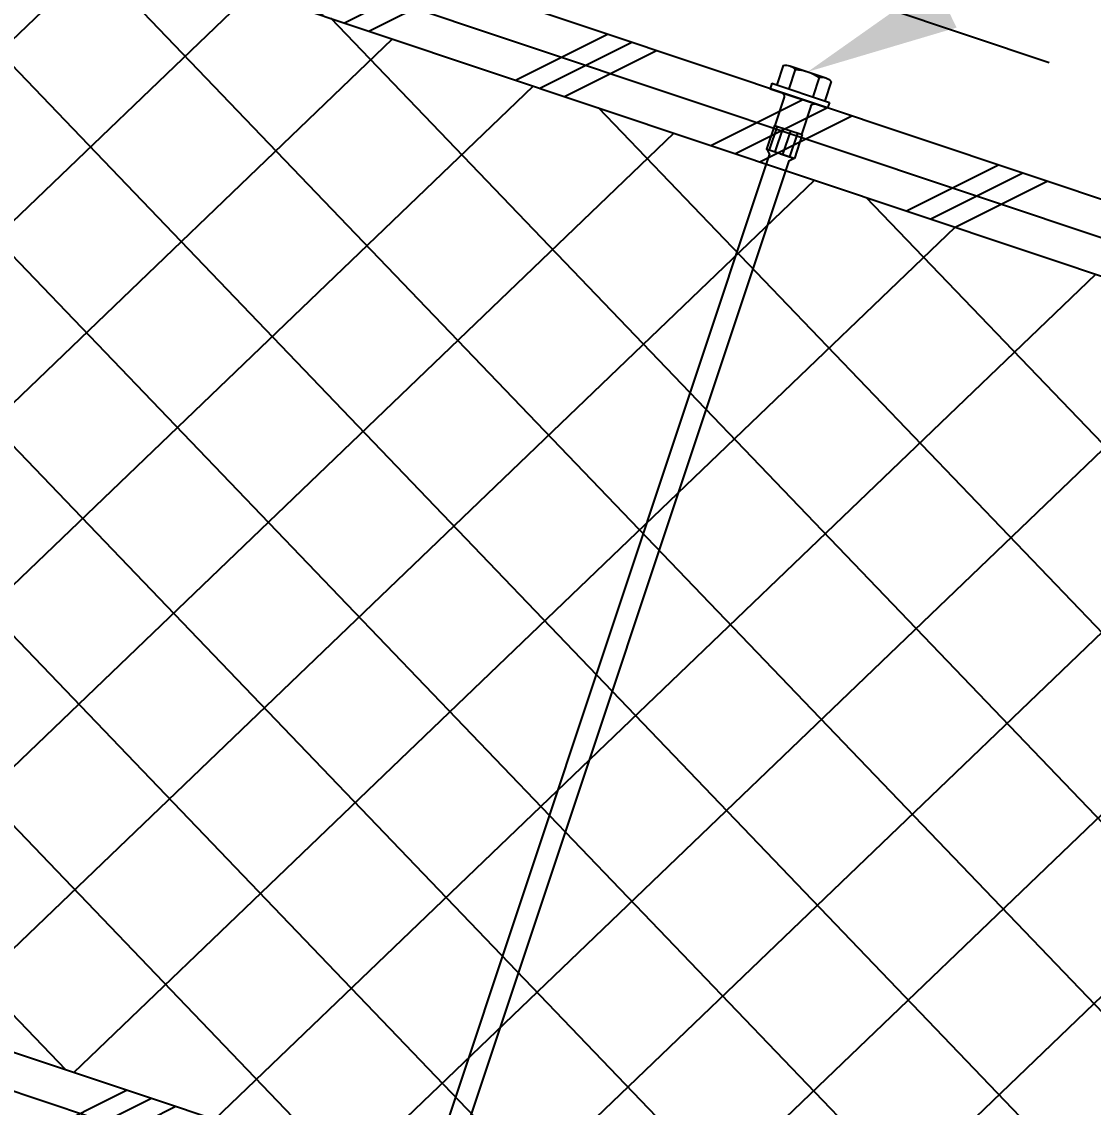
# Model space of a CAD drawing. Header units: inches. Extents: x -2661 to 42767, y -1222 to 9099.
# Drawn here: x 816.63 to 825.81, y 2431.33 to 2440.63 of the extents above; entities that cross this region are included whole.
import ezdxf
from ezdxf import colors
from ezdxf.entities.mleader import LeaderData, LeaderLine
from ezdxf.math import Vec2, Vec3

# ---------------------------------------------------------------- set-up
doc = ezdxf.new("R2010")
doc.units = ezdxf.units.IN
doc.header["$LTSCALE"] = 12
doc.header["$MEASUREMENT"] = 0
doc.linetypes.add('HIDDEN2', pattern=[0.1875, 0.125, -0.0625])
for name, color, linetype in [('S-ANNO-NOTE', 4, 'CONTINUOUS'), ('S-ARCH-FINISHES', 1, 'HIDDEN2'), ('S-SIMPSON', 2, 'CONTINUOUS'), ('S-WOOD', 3, 'CONTINUOUS')]:
    doc.layers.add(name, color=color, linetype=linetype)
doc.layers.add('S-HATCH1', color=1, linetype='CONTINUOUS', transparency=0.5)
doc.styles.add('Arial', font='arial.ttf', dxfattribs={"width": 0.85})
pattern_1 = [(26.56505, (-1552.9976, 1655.342), (-0.559017, 1.118034), []), (26.56505, (-1553.0675, 1655.4818), (-0.559017, 1.118034), []), (26.56505, (-1553.1374, 1655.6216), (-0.559017, 1.118034), [])]

# ---------------------------------------------------------------- blocks, each defined once
blk = doc.blocks.new('SIP SCREW')
at = {"layer": 'S-SIMPSON'}
for p, q in [((-0.2165, 0.2244), (-0.2165, 0.05)), ((0.1624, 0.24), (-0.1624, 0.24)), ((-0.1083, 0.2244), (-0.1083, 0.05)), ((0.1083, 0.2244), (0.1083, 0.05)), ((0.2165, 0.2244), (0.2165, 0.05)), ((0.26, 0.05), (-0.26, 0.05)), ((-0.26, 0.05), (-0.26, 0)), ((0.26, 0), (-0.26, 0)), ((0.26, 0.05), (0.26, 0)), ((-0.1259, -0.286), (-0.1259, -0.5)), ((0.1259, -0.286), (-0.1259, -0.286)), ((-0.0823, -0.286), (-0.0823, -0.5)), ((-0.0192, -0.286), (-0.0192, -0.5)), ((0.0494, -0.286), (0.0494, -0.5)), ((0.1018, -0.286), (0.1018, -0.5)), ((0.1259, -0.286), (0.1259, -0.5)), ((0.1276, -0.5), (-0.1242, -0.5)), ((-0.087, -0.536), (-0.123, -0.5)), ((-0.087, -0.536), (-0.087, -9.8775)), ((0.123, -0.5), (0.087, -0.536)), ((0.087, -0.5316), (0.087, -9.8363))]:
    blk.add_line(p, q, dxfattribs=at)
for points in [[(-0.1187, -0.0312), (-0.1187, -0.286)], [(0.123, -0.0312), (0.123, -0.286)], [(0, -0.5), (-0.1259, -0.5)]]:
    blk.add_lwpolyline(points, dxfattribs=at)
for centre, radius, start, end in [((-0.1624, 0.1384), 0.1016, 57.79577, 122.20423), ((0, -0.1428), 0.3828, 73.57358, 106.42642), ((0.1624, 0.1384), 0.1016, 57.79577, 122.20423), ((-0.15, -0.0312), 0.0312, 0, 90), ((0.1542, -0.0312), 0.0312, 90, 180)]:
    blk.add_arc(centre, radius, start, end, dxfattribs=at)

msp = doc.modelspace()

# ---------------------------------------------------------------- hatches: boundary and pattern name
at = {"layer": 'S-HATCH1'}
h = msp.add_hatch(dxfattribs=at)
h.set_pattern_fill('ANSI37', color=252, scale=9, angle=-1.193489, style=0)
h.set_pattern_definition([(43.80651, (-9142.3268, 521.8159), (-0.77875333, 0.81189177), []), (133.80651, (-9142.3268, 521.8159), (-0.81189177, -0.77875333), [])])
h.paths.add_polyline_path([(851.9906, 2425.27399), (851.9906, 2429.72029), (791.9906, 2449.78026), (791.9906, 2445.26763), (792.76895, 2445.07835), (791.21225, 2444.69977), (791.9906, 2444.51049), (791.9906, 2439.99851), (851.9906, 2419.96645), (851.9906, 2424.51684), (851.21225, 2424.70613), (852.76895, 2425.0847)])
at = {"layer": 'S-WOOD'}
h = msp.add_hatch(dxfattribs=at)
h.set_pattern_fill('PLAST', color=1, scale=5, angle=26.565051, style=0)
h.set_pattern_definition(pattern_1)
h.paths.add_polyline_path([(791.9906, 2449.78026), (851.9906, 2429.72029), (851.9906, 2430.37787), (791.9906, 2450.43842)])
h = msp.add_hatch(dxfattribs=at)
h.set_pattern_fill('PLAST', color=1, scale=5, angle=26.565051, style=0)
h.set_pattern_definition(pattern_1)
h.paths.add_polyline_path([(851.9906, 2419.96645), (791.9906, 2439.99851), (791.9906, 2439.3397), (851.9906, 2419.30765)])

# ---------------------------------------------------------------- linework, layer by layer
at = {"layer": 'S-ARCH-FINISHES'}
msp.add_lwpolyline([(791.9906, 2451.42718), (851.9906, 2431.42718)], dxfattribs=at)
msp.add_lwpolyline([(791.9906, 2451.42718), (851.9906, 2431.42718)], dxfattribs=at)
at = {"layer": 'S-WOOD', "color": 1}
for p, q in [((791.9906, 2450.10934), (851.9906, 2430.04908)), ((791.9906, 2439.66911), (851.9906, 2419.63705))]:
    msp.add_line(p, q, dxfattribs=at)
at = {"layer": 'S-WOOD'}
for points in [[(791.9906, 2449.78026), (851.9906, 2429.72029), (851.9906, 2430.37787), (791.9906, 2450.43842)], [(851.9906, 2419.96645), (791.9906, 2439.99851), (791.9906, 2439.3397), (851.9906, 2419.30765)]]:
    msp.add_lwpolyline(points, close=True, dxfattribs=at)

# ---------------------------------------------------------------- block references
at = {"layer": 'S-WOOD', "xscale": -1, "rotation": 341.5650511770305}
msp.add_blockref('SIP SCREW', (823.28816, 2439.97182), dxfattribs=at)

# ---------------------------------------------------------------- leaders
at = {"layer": 'S-ANNO-NOTE'}
ml = msp.add_multileader_mtext('Standard', dxfattribs=at)
ml.set_content('\\A1;{\\C4;SUPPORT ATTACHMENT PER SIP SCHEDULE}', color=256, style='Arial')
ml.set_leader_properties(color=2)
ml.build(insert=Vec2(0, 0))
ml.multileader.update_dxf_attribs({"dogleg_length": 0.36, "arrow_head_size": 1.3125, "scale": 12})
ctx = ml.context
ctx.base_point, ctx.scale, ctx.char_height, ctx.arrow_head_size, ctx.landing_gap_size, ctx.plane_origin = Vec3(836.00088, 2445.60087), 12, 1.125, 1.3125, 0.75, Vec3(897.83625, 2737.32865)
notes = []
notes.append((ctx, [(1, (1, 1, 0), (834.50088, 2445.60087), (1, 0), 1.5, [(0, [(823.36445, 2440.19937)], 0, [])])]))
ctx.mtext.insert, ctx.mtext.width, ctx.mtext.defined_height, ctx.mtext.flow_direction = Vec3(836.75088, 2446.17296), 14.3195993, 3.80781, 5
for ctx, leaders in notes:
    for number, flags, end, landing, length, lines in leaders:
        leader = LeaderData()
        leader.index, (leader.has_last_leader_line, leader.has_dogleg_vector, leader.attachment_direction) = number, flags
        leader.last_leader_point, leader.dogleg_vector, leader.dogleg_length = Vec3(end), Vec3(landing), length
        for number, points, colour, breaks in lines:
            line = LeaderLine()
            line.index, line.vertices, line.color, line.breaks = number, Vec3.list(points), colors.encode_raw_color(colour), breaks
            leader.lines.append(line)
        ctx.leaders.append(leader)

doc.saveas('drawing.dxf')
